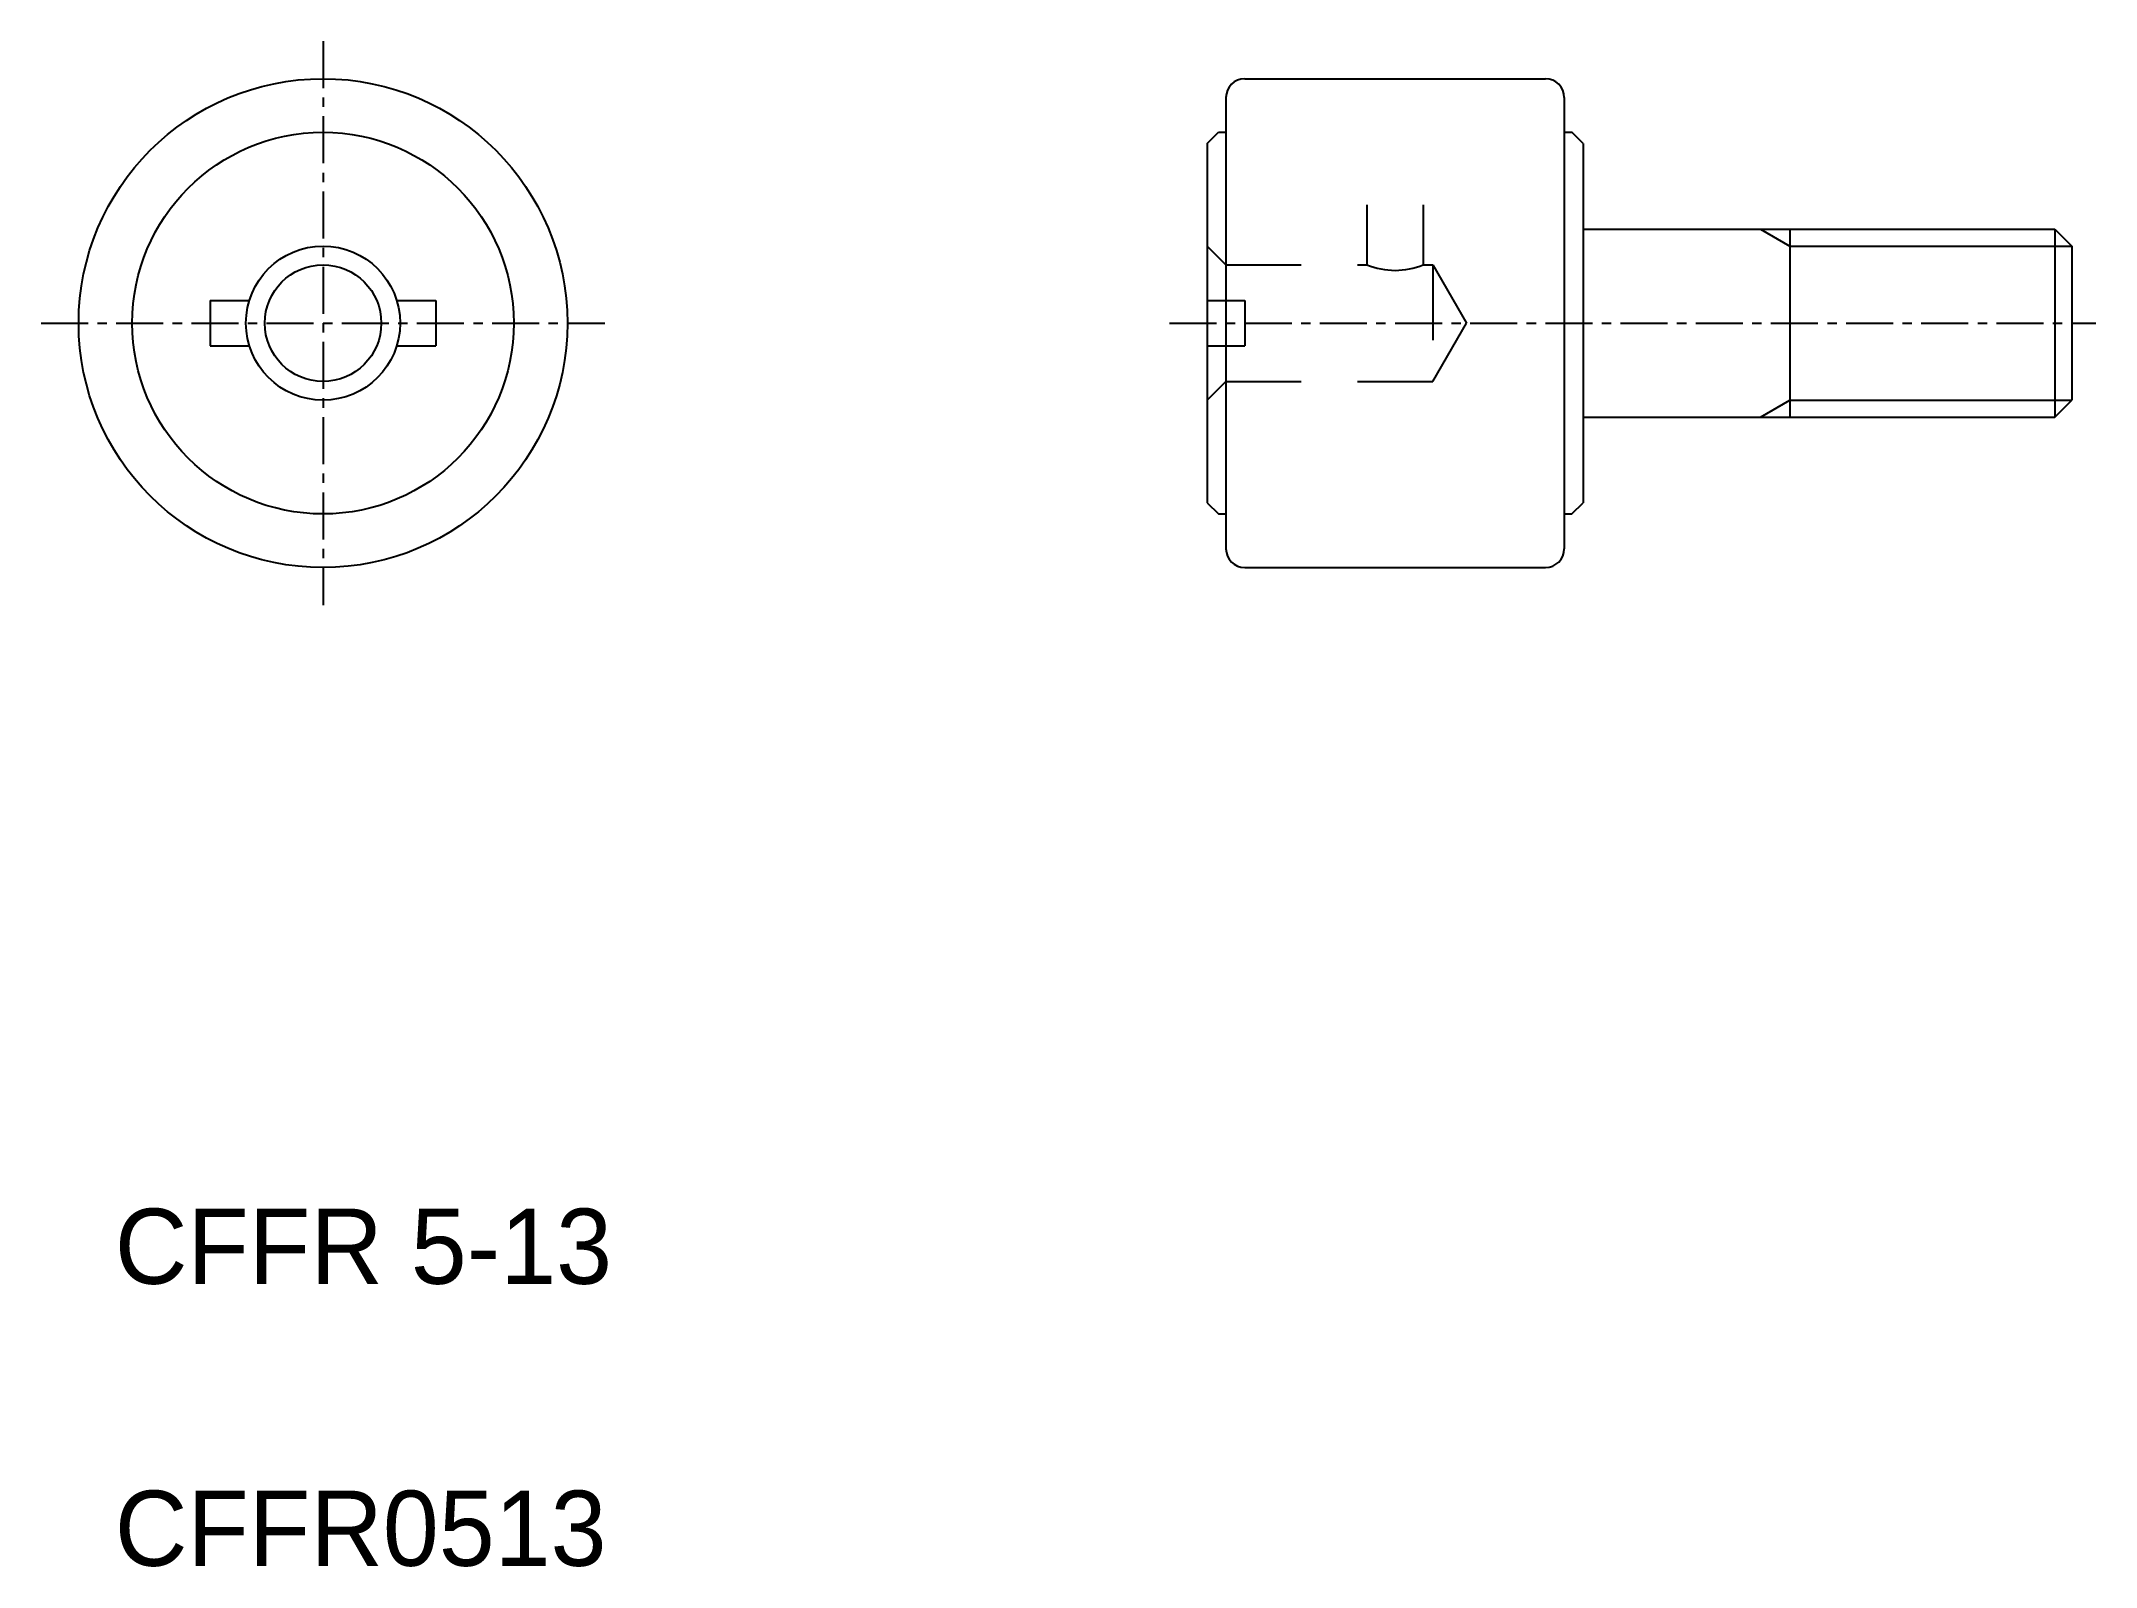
# Model space of a CAD drawing. Extents: x 124.5 to 179.1, y 106.4 to 147.
import ezdxf

# ---------------------------------------------------------------- set-up
doc = ezdxf.new("R2010")
doc.units = 0
doc.linetypes.add('CENTER', pattern=[2, 1.25, -0.25, 0.25, -0.25])
doc.linetypes.add('DASHED', pattern=[3.5, 2, -1.5])
doc.layers.get('0').update_dxf_attribs({"linetype": 'CONTINUOUS'})
doc.layers.add('CENTER', color=1, linetype='CENTER')

msp = doc.modelspace()

# ---------------------------------------------------------------- linework, layer by layer
for p, q in [((156.477, 146.019), (164.477, 146.019)), ((155.977, 145.519), (155.977, 133.519)), ((164.977, 145.519), (164.977, 133.519)), ((155.477, 144.294), (155.777, 144.594)), ((155.777, 144.594), (155.977, 144.594)), ((164.977, 144.594), (165.177, 144.594)), ((165.477, 144.294), (165.177, 144.594)), ((155.477, 144.294), (155.477, 134.744)), ((165.477, 144.294), (165.477, 134.744)), ((165.477, 142.019), (178.027, 142.019)), ((168.615, 142.019), (168.615, 142.02)), ((170.977, 142.019), (170.977, 137.019)), ((171.752, 142.019), (171.752, 142.019)), ((178.027, 142.019), (178.027, 137.019)), ((178.027, 142.019), (178.477, 141.569)), ((178.477, 141.569), (178.477, 137.469)), ((128.957, 140.119), (129.997, 140.119)), ((128.957, 140.119), (128.957, 138.919)), ((133.917, 140.119), (134.957, 140.119)), ((134.957, 140.119), (134.957, 138.919)), ((128.957, 138.919), (129.997, 138.919)), ((133.917, 138.919), (134.957, 138.919)), ((178.027, 137.019), (178.477, 137.469)), ((165.477, 137.019), (178.027, 137.019)), ((155.477, 134.744), (155.777, 134.444)), ((165.177, 134.444), (165.477, 134.744)), ((155.777, 134.444), (155.977, 134.444)), ((164.977, 134.444), (165.177, 134.444)), ((156.477, 133.019), (164.477, 133.019))]:
    msp.add_line(p, q)
at = {"color": 3, "linetype": 'DASHED'}
for p, q in [((159.727, 142.669), (159.727, 141.069)), ((161.227, 142.669), (161.227, 141.069)), ((155.477, 141.569), (155.977, 141.069)), ((155.977, 141.069), (159.727, 141.069)), ((161.227, 141.069), (161.477, 141.069)), ((161.477, 141.069), (161.477, 137.969)), ((161.477, 141.069), (162.372, 139.519)), ((155.477, 140.119), (156.477, 140.119)), ((156.477, 140.119), (156.477, 138.919)), ((161.477, 137.969), (162.372, 139.519)), ((155.477, 138.919), (156.477, 138.919)), ((155.477, 137.469), (155.977, 137.969)), ((155.977, 137.969), (161.477, 137.969))]:
    msp.add_line(p, q, dxfattribs=at)
at = {"color": 3}
for p, q in [((170.198, 142.019), (170.977, 141.569)), ((170.977, 141.569), (178.477, 141.569)), ((170.198, 137.019), (170.977, 137.469)), ((170.977, 137.469), (178.477, 137.469))]:
    msp.add_line(p, q, dxfattribs=at)
for radius in [6.5, 5.075, 2.05, 1.55]:
    msp.add_circle((131.957, 139.519), radius)
for centre, start, end in [((156.477, 145.519), 90, 180), ((164.477, 145.519), 0, 90), ((156.477, 133.519), 180, 270), ((164.477, 133.519), 270, 0)]:
    msp.add_arc(centre, 0.5, start, end)
at = {"color": 3, "linetype": 'DASHED'}
msp.add_arc((160.477, 142.923), 2, 247.9757, 292.0243, dxfattribs=at)
at = {"layer": 'CENTER', "color": 1, "linetype": 'CENTER'}
for p, q in [((131.957, 147.019), (131.957, 132.019)), ((124.457, 139.519), (139.457, 139.519)), ((154.475, 139.519), (179.119, 139.519))]:
    msp.add_line(p, q, dxfattribs=at)

# ---------------------------------------------------------------- texts
for s, p in [('CFFR 5-13', (126.419, 113.969)), ('CFFR0513', (126.419, 106.469))]:
    msp.add_text(s, height=2).set_placement(p)

doc.saveas('drawing.dxf')
